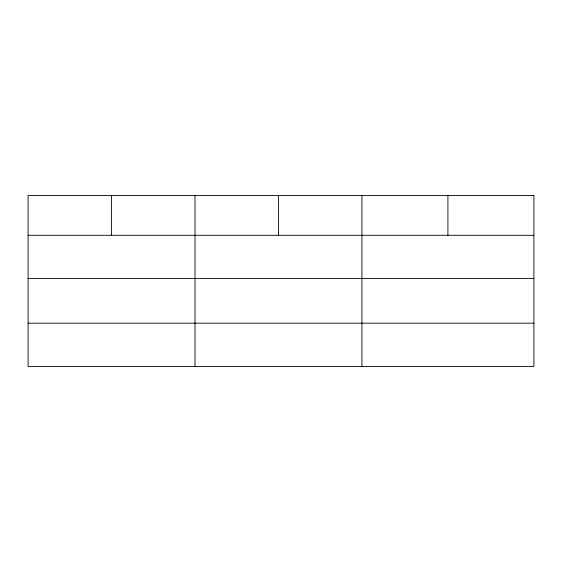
<?xml version="1.0" encoding="UTF-8"?>
<svg xmlns="http://www.w3.org/2000/svg" width="562" height="562" viewBox="0 0 562 562"><rect width="100%" height="100%" fill="white"/><g stroke="black" fill="none" stroke-linecap="round" stroke-linejoin="round"><path stroke-width="0.84" d="M28.1 235.295L533.9 235.295M28.1 278.576L533.9 278.576M28.1 323.171L533.9 323.171M447.914 195.541L447.914 235.295M361.928 195.541L361.928 366.459M278.471 195.541L278.471 235.295M195.014 195.541L195.014 366.459M111.557 195.541L111.557 235.295M533.9 195.541L28.1 195.541L28.1 366.459L533.9 366.459L533.9 195.541"/></g></svg>
